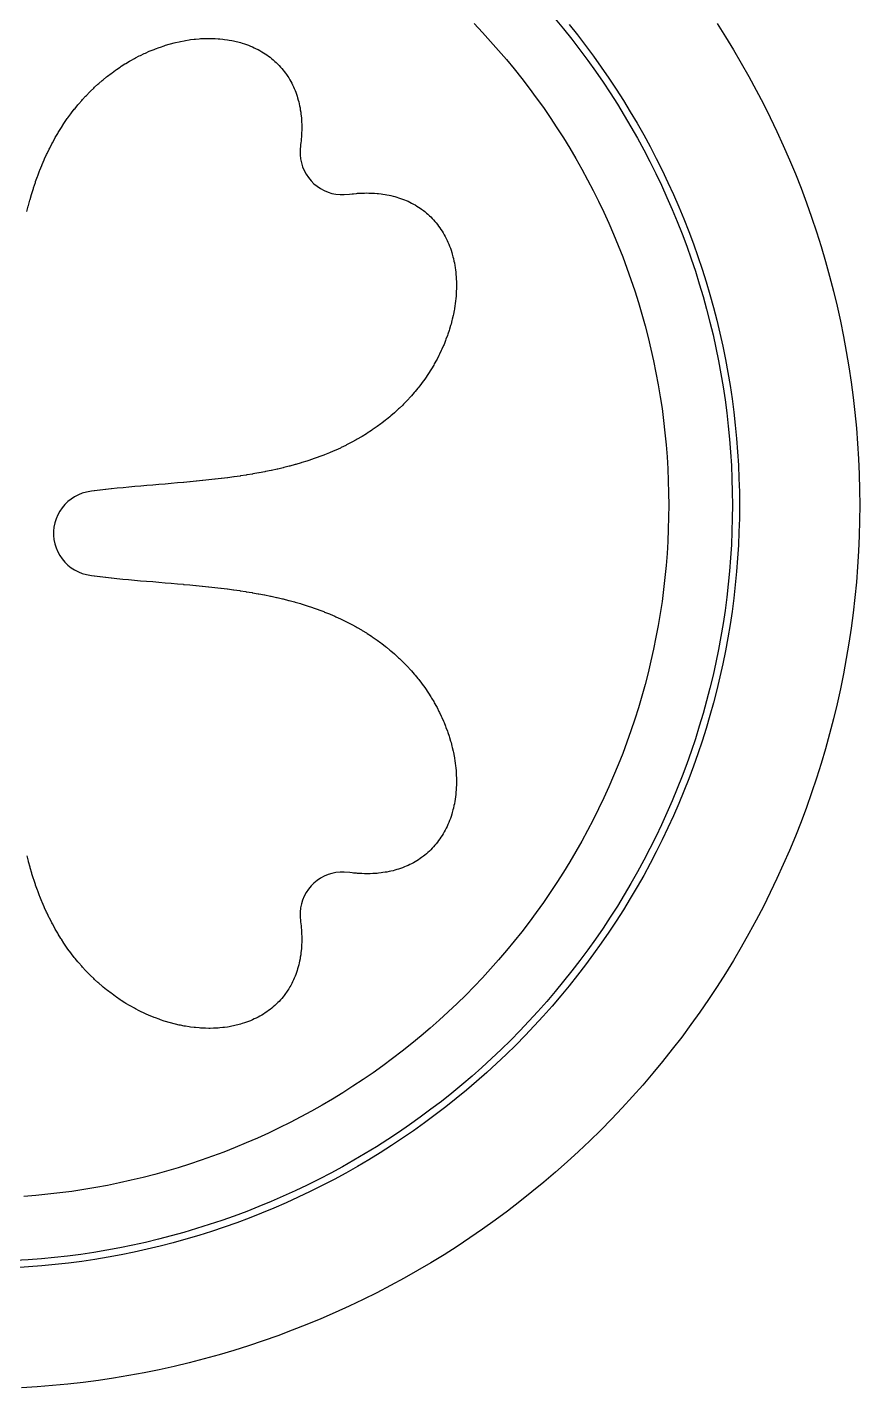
# Model space of a CAD drawing. Header units: metres. Extents: x 10 to 1210, y 10 to 2755.
# Drawn here: x 1040.3 to 1158, y 2458.2 to 2650.6 of the extents above; entities that cross this region are included whole.
import ezdxf

# ---------------------------------------------------------------- set-up
doc = ezdxf.new("R2010")
doc.units = ezdxf.units.M
for name, color, linetype in [('ACIKLIK', 5, 'Continuous'), ('CAM_SABLON', 4, 'Continuous'), ('DIS_KENAR_V91_Z3', 1, 'Continuous'), ('LAMBA_T4_Z4', 3, 'Continuous')]:
    doc.layers.add(name, color=color, linetype=linetype)

msp = doc.modelspace()

# ---------------------------------------------------------------- linework, layer by layer
at = {"layer": 'ACIKLIK'}
msp.add_lwpolyline([(1103.49, 2651.08), (1104.67, 2649.84), (1105.83, 2648.57), (1106.96, 2647.29), (1108.07, 2645.99), (1109.16, 2644.67), (1110.22, 2643.33), (1111.27, 2641.98), (1112.28, 2640.6), (1113.28, 2639.21), (1114.24, 2637.8), (1115.19, 2636.37), (1116.11, 2634.93), (1117, 2633.47), (1117.87, 2632), (1118.71, 2630.51), (1119.53, 2629.01), (1120.32, 2627.49), (1121.08, 2625.96), (1121.82, 2624.42), (1122.53, 2622.86), (1123.21, 2621.29), (1123.86, 2619.71), (1124.49, 2618.12), (1125.09, 2616.52), (1125.66, 2614.91), (1126.2, 2613.28), (1126.72, 2611.65), (1127.2, 2610.01), (1127.66, 2608.36), (1128.09, 2606.71), (1128.49, 2605.04), (1128.86, 2603.38), (1129.2, 2601.7), (1129.51, 2600.02), (1129.79, 2598.33), (1130.05, 2596.64), (1130.27, 2594.94), (1130.46, 2593.24), (1130.63, 2591.54), (1130.76, 2589.84), (1130.86, 2588.13), (1130.94, 2586.42), (1130.98, 2584.71), (1131, 2583), (1131, 2583), (1130.98, 2581.29), (1130.94, 2579.58), (1130.86, 2577.87), (1130.76, 2576.16), (1130.63, 2574.46), (1130.46, 2572.76), (1130.27, 2571.06), (1130.05, 2569.36), (1129.79, 2567.67), (1129.51, 2565.98), (1129.2, 2564.3), (1128.86, 2562.62), (1128.49, 2560.96), (1128.09, 2559.29), (1127.66, 2557.64), (1127.2, 2555.99), (1126.72, 2554.35), (1126.2, 2552.72), (1125.66, 2551.09), (1125.09, 2549.48), (1124.49, 2547.88), (1123.86, 2546.29), (1123.21, 2544.71), (1122.53, 2543.14), (1121.82, 2541.58), (1121.08, 2540.04), (1120.32, 2538.51), (1119.53, 2536.99), (1118.71, 2535.49), (1117.87, 2534), (1117, 2532.53), (1116.11, 2531.07), (1115.19, 2529.63), (1114.24, 2528.2), (1113.28, 2526.79), (1112.28, 2525.4), (1111.27, 2524.02), (1110.22, 2522.67), (1109.16, 2521.33), (1108.07, 2520.01), (1106.96, 2518.71), (1105.83, 2517.43), (1104.67, 2516.16), (1103.49, 2514.92), (1102.3, 2513.7), (1101.08, 2512.51), (1099.84, 2511.33), (1098.57, 2510.17), (1097.29, 2509.04), (1095.99, 2507.93), (1094.67, 2506.84), (1093.33, 2505.78), (1091.98, 2504.73), (1090.6, 2503.72), (1089.21, 2502.72), (1087.8, 2501.76), (1086.37, 2500.81), (1084.93, 2499.89), (1083.47, 2499), (1082, 2498.13), (1080.51, 2497.29), (1079.01, 2496.47), (1077.49, 2495.68), (1075.96, 2494.92), (1074.42, 2494.18), (1072.86, 2493.47), (1071.29, 2492.79), (1069.71, 2492.14), (1068.12, 2491.51), (1066.52, 2490.91), (1064.91, 2490.34), (1063.28, 2489.8), (1061.65, 2489.28), (1060.01, 2488.8), (1058.36, 2488.34), (1056.71, 2487.91), (1055.04, 2487.51), (1053.38, 2487.14), (1051.7, 2486.8), (1050.02, 2486.49), (1048.33, 2486.21), (1046.64, 2485.95), (1044.94, 2485.73), (1043.24, 2485.54), (1041.54, 2485.37), (1039.84, 2485.24)], dxfattribs=at)
at = {"layer": 'CAM_SABLON'}
msp.add_lwpolyline([(1114.97, 2651.78), (1116.15, 2650.34), (1117.32, 2648.88), (1118.45, 2647.39), (1119.56, 2645.89), (1120.65, 2644.37), (1121.71, 2642.83), (1122.74, 2641.28), (1123.74, 2639.7), (1124.72, 2638.11), (1125.66, 2636.5), (1126.58, 2634.87), (1127.47, 2633.23), (1128.34, 2631.58), (1129.17, 2629.91), (1129.97, 2628.22), (1130.75, 2626.52), (1131.49, 2624.81), (1132.21, 2623.08), (1132.89, 2621.35), (1133.55, 2619.6), (1134.17, 2617.84), (1134.76, 2616.06), (1135.32, 2614.28), (1135.85, 2612.49), (1136.35, 2610.69), (1136.82, 2608.89), (1137.26, 2607.07), (1137.66, 2605.25), (1138.03, 2603.42), (1138.37, 2601.58), (1138.68, 2599.74), (1138.96, 2597.89), (1139.2, 2596.04), (1139.41, 2594.18), (1139.59, 2592.33), (1139.74, 2590.46), (1139.85, 2588.6), (1139.93, 2586.73), (1139.98, 2584.87), (1140, 2583), (1140, 2583), (1139.98, 2581.13), (1139.93, 2579.27), (1139.85, 2577.4), (1139.74, 2575.54), (1139.59, 2573.67), (1139.41, 2571.82), (1139.2, 2569.96), (1138.96, 2568.11), (1138.68, 2566.26), (1138.37, 2564.42), (1138.03, 2562.58), (1137.66, 2560.75), (1137.26, 2558.93), (1136.82, 2557.11), (1136.35, 2555.31), (1135.85, 2553.51), (1135.32, 2551.72), (1134.76, 2549.94), (1134.17, 2548.16), (1133.55, 2546.4), (1132.89, 2544.65), (1132.21, 2542.92), (1131.49, 2541.19), (1130.75, 2539.48), (1129.97, 2537.78), (1129.17, 2536.09), (1128.34, 2534.42), (1127.47, 2532.77), (1126.58, 2531.13), (1125.66, 2529.5), (1124.72, 2527.89), (1123.74, 2526.3), (1122.74, 2524.72), (1121.71, 2523.17), (1120.65, 2521.63), (1119.56, 2520.11), (1118.45, 2518.61), (1117.32, 2517.12), (1116.15, 2515.66), (1114.97, 2514.22), (1113.75, 2512.8), (1112.52, 2511.4), (1111.25, 2510.03), (1109.97, 2508.67), (1108.66, 2507.34), (1107.33, 2506.03), (1105.97, 2504.75), (1104.6, 2503.48), (1103.2, 2502.25), (1101.78, 2501.03), (1100.34, 2499.85), (1098.88, 2498.68), (1097.39, 2497.55), (1095.89, 2496.44), (1094.37, 2495.35), (1092.83, 2494.29), (1091.28, 2493.26), (1089.7, 2492.26), (1088.11, 2491.28), (1086.5, 2490.34), (1084.87, 2489.42), (1083.23, 2488.53), (1081.58, 2487.66), (1079.91, 2486.83), (1078.22, 2486.03), (1076.52, 2485.25), (1074.81, 2484.51), (1073.08, 2483.79), (1071.35, 2483.11), (1069.6, 2482.45), (1067.84, 2481.83), (1066.06, 2481.24), (1064.28, 2480.68), (1062.49, 2480.15), (1060.69, 2479.65), (1058.89, 2479.18), (1057.07, 2478.74), (1055.25, 2478.34), (1053.42, 2477.97), (1051.58, 2477.63), (1049.74, 2477.32), (1047.89, 2477.04), (1046.04, 2476.8), (1044.18, 2476.59), (1042.33, 2476.41), (1040.46, 2476.26), (1038.6, 2476.15)], dxfattribs=at)
at = {"layer": 'DIS_KENAR_V91_Z3'}
for points in [[(1137.83, 2651.08), (1139.01, 2649.24), (1140.15, 2647.38), (1141.25, 2645.5), (1142.33, 2643.6), (1143.37, 2641.68), (1144.38, 2639.75), (1145.35, 2637.8), (1146.29, 2635.83), (1147.19, 2633.84), (1148.06, 2631.84), (1148.9, 2629.83), (1149.7, 2627.8), (1150.46, 2625.75), (1151.19, 2623.7), (1151.88, 2621.63), (1152.54, 2619.55), (1153.16, 2617.45), (1153.74, 2615.35), (1154.29, 2613.24), (1154.8, 2611.12), (1155.27, 2608.99), (1155.7, 2606.85), (1156.1, 2604.71), (1156.46, 2602.55), (1156.78, 2600.4), (1157.07, 2598.23), (1157.32, 2596.07), (1157.52, 2593.89), (1157.7, 2591.72), (1157.83, 2589.54), (1157.92, 2587.36), (1157.98, 2585.18), (1158, 2583), (1158, 2583), (1157.98, 2580.82), (1157.92, 2578.64), (1157.83, 2576.46), (1157.7, 2574.28), (1157.52, 2572.11), (1157.32, 2569.93), (1157.07, 2567.77), (1156.78, 2565.6), (1156.46, 2563.45), (1156.1, 2561.29), (1155.7, 2559.15), (1155.27, 2557.01), (1154.8, 2554.88), (1154.29, 2552.76), (1153.74, 2550.65), (1153.16, 2548.55), (1152.54, 2546.45), (1151.88, 2544.37), (1151.19, 2542.3), (1150.46, 2540.25), (1149.7, 2538.2), (1148.9, 2536.17), (1148.06, 2534.16), (1147.19, 2532.16), (1146.29, 2530.17), (1145.35, 2528.2), (1144.38, 2526.25), (1143.37, 2524.32), (1142.33, 2522.4), (1141.25, 2520.5), (1140.15, 2518.62), (1139.01, 2516.76), (1137.83, 2514.92), (1136.63, 2513.1), (1135.39, 2511.3), (1134.13, 2509.53), (1132.83, 2507.77), (1131.5, 2506.04), (1130.14, 2504.33), (1128.76, 2502.65), (1127.34, 2500.99), (1125.89, 2499.36), (1124.42, 2497.75), (1122.92, 2496.17), (1121.39, 2494.61), (1119.83, 2493.08), (1118.25, 2491.58), (1116.64, 2490.11), (1115.01, 2488.66), (1113.35, 2487.24), (1111.67, 2485.86), (1109.96, 2484.5), (1108.23, 2483.17), (1106.47, 2481.87), (1104.7, 2480.61), (1102.9, 2479.37), (1101.08, 2478.17), (1099.24, 2476.99), (1097.38, 2475.85), (1095.5, 2474.75), (1093.6, 2473.67), (1091.68, 2472.63), (1089.75, 2471.62), (1087.8, 2470.65), (1085.83, 2469.71), (1083.84, 2468.81), (1081.84, 2467.94), (1079.83, 2467.1), (1077.8, 2466.3), (1075.75, 2465.54), (1073.7, 2464.81), (1071.63, 2464.12), (1069.55, 2463.46), (1067.45, 2462.84), (1065.35, 2462.26), (1063.24, 2461.71), (1061.12, 2461.2), (1058.99, 2460.73), (1056.85, 2460.3), (1054.71, 2459.9), (1052.55, 2459.54), (1050.4, 2459.22), (1048.23, 2458.93), (1046.07, 2458.68), (1043.89, 2458.48), (1041.72, 2458.3), (1039.54, 2458.17)], [(1040.28, 2624.51), (1040.47, 2625.27), (1040.5, 2625.36), (1040.7, 2626.11), (1040.73, 2626.21), (1040.94, 2626.94), (1040.97, 2627.05), (1041.2, 2627.77), (1041.23, 2627.88), (1041.48, 2628.63), (1041.52, 2628.75), (1041.77, 2629.45), (1041.81, 2629.56), (1042.07, 2630.25), (1042.12, 2630.37), (1042.39, 2631.04), (1042.44, 2631.16), (1042.72, 2631.82), (1042.78, 2631.95), (1043.07, 2632.59), (1043.13, 2632.72), (1043.44, 2633.35), (1043.51, 2633.48), (1043.83, 2634.1), (1043.9, 2634.23), (1044.23, 2634.84), (1044.3, 2634.97), (1044.64, 2635.56), (1044.72, 2635.69), (1045.08, 2636.27), (1045.16, 2636.4), (1045.53, 2636.97), (1045.62, 2637.1), (1046, 2637.65), (1046.09, 2637.78), (1046.48, 2638.31), (1046.58, 2638.45), (1046.99, 2638.97), (1047.09, 2639.1), (1047.5, 2639.6), (1047.61, 2639.73), (1048.04, 2640.22), (1048.15, 2640.35), (1048.59, 2640.82), (1048.7, 2640.94), (1049.15, 2641.4), (1049.27, 2641.53), (1049.73, 2641.97), (1049.85, 2642.09), (1050.32, 2642.52), (1050.45, 2642.63), (1050.93, 2643.04), (1051.06, 2643.16), (1051.54, 2643.55), (1051.68, 2643.66), (1052.18, 2644.04), (1052.32, 2644.14), (1052.82, 2644.51), (1052.96, 2644.61), (1053.47, 2644.95), (1053.62, 2645.05), (1054.13, 2645.38), (1054.29, 2645.47), (1054.8, 2645.78), (1054.96, 2645.87), (1055.48, 2646.16), (1055.64, 2646.25), (1056.17, 2646.52), (1056.34, 2646.6), (1056.87, 2646.85), (1057.03, 2646.93), (1057.56, 2647.17), (1057.73, 2647.24), (1058.27, 2647.45), (1058.44, 2647.52), (1058.97, 2647.72), (1059.15, 2647.78), (1059.68, 2647.96), (1059.87, 2648.02), (1060.39, 2648.17), (1060.58, 2648.23), (1061.1, 2648.36), (1061.29, 2648.41), (1061.81, 2648.53), (1062.01, 2648.57), (1062.52, 2648.67), (1062.72, 2648.71), (1063.22, 2648.79), (1063.43, 2648.82), (1063.92, 2648.88), (1064.13, 2648.9), (1064.62, 2648.94), (1064.83, 2648.96), (1065.31, 2648.98), (1065.53, 2648.99), (1065.99, 2649), (1066.21, 2649), (1066.66, 2648.99), (1066.89, 2648.98), (1067.32, 2648.95), (1067.56, 2648.93), (1067.98, 2648.89), (1068.22, 2648.86), (1068.62, 2648.81), (1068.86, 2648.77), (1069.25, 2648.7), (1069.49, 2648.65), (1069.86, 2648.57), (1070.11, 2648.5), (1070.46, 2648.41), (1070.72, 2648.33), (1071.05, 2648.23), (1071.31, 2648.14), (1071.62, 2648.02), (1071.88, 2647.92), (1072.17, 2647.79), (1072.43, 2647.67), (1072.71, 2647.54), (1072.97, 2647.41), (1073.23, 2647.27), (1073.48, 2647.12), (1073.73, 2646.97), (1073.98, 2646.81), (1074.21, 2646.65), (1074.45, 2646.48), (1074.67, 2646.32), (1074.91, 2646.13), (1075.11, 2645.96), (1075.34, 2645.75), (1075.53, 2645.58), (1075.75, 2645.36), (1075.92, 2645.18), (1076.13, 2644.95), (1076.3, 2644.76), (1076.5, 2644.52), (1076.65, 2644.33), (1076.84, 2644.08), (1076.98, 2643.87), (1077.15, 2643.62), (1077.29, 2643.4), (1077.44, 2643.15), (1077.57, 2642.92), (1077.71, 2642.66), (1077.83, 2642.42), (1077.96, 2642.15), (1078.07, 2641.9), (1078.18, 2641.64), (1078.28, 2641.37), (1078.37, 2641.11), (1078.47, 2640.83), (1078.55, 2640.58), (1078.63, 2640.28), (1078.7, 2640.03), (1078.77, 2639.72), (1078.83, 2639.48), (1078.89, 2639.16), (1078.93, 2638.91), (1078.98, 2638.58), (1079.01, 2638.34), (1079.05, 2638), (1079.08, 2637.77), (1079.1, 2637.41), (1079.11, 2637.19), (1079.13, 2636.82), (1079.13, 2636.61), (1079.14, 2636.22), (1079.13, 2636.02), (1079.12, 2635.63), (1079.11, 2635.43), (1079.09, 2635.03), (1079.07, 2634.85), (1079.03, 2634.44), (1079.01, 2634.26), (1078.97, 2633.94), (1078.9, 2633.13), (1078.9, 2632.55), (1078.96, 2631.97), (1079.08, 2631.4), (1079.25, 2630.85), (1079.48, 2630.31), (1079.75, 2629.79), (1080.08, 2629.31), (1080.45, 2628.86), (1080.86, 2628.45), (1081.31, 2628.08), (1081.79, 2627.75), (1082.31, 2627.48), (1082.85, 2627.25), (1083.4, 2627.08), (1083.97, 2626.96), (1084.55, 2626.9), (1085.14, 2626.9), (1085.89, 2626.97), (1086.26, 2627.01), (1086.44, 2627.03), (1086.85, 2627.07), (1087.03, 2627.09), (1087.43, 2627.11), (1087.63, 2627.12), (1088.02, 2627.13), (1088.22, 2627.14), (1088.61, 2627.13), (1088.82, 2627.13), (1089.19, 2627.11), (1089.41, 2627.1), (1089.77, 2627.08), (1090, 2627.05), (1090.34, 2627.01), (1090.58, 2626.98), (1090.91, 2626.93), (1091.16, 2626.89), (1091.48, 2626.83), (1091.72, 2626.77), (1092.03, 2626.7), (1092.28, 2626.63), (1092.58, 2626.55), (1092.83, 2626.47), (1093.11, 2626.37), (1093.37, 2626.28), (1093.64, 2626.18), (1093.9, 2626.07), (1094.15, 2625.96), (1094.42, 2625.83), (1094.66, 2625.71), (1094.92, 2625.57), (1095.15, 2625.44), (1095.4, 2625.29), (1095.62, 2625.15), (1095.87, 2624.98), (1096.08, 2624.84), (1096.33, 2624.65), (1096.52, 2624.5), (1096.76, 2624.3), (1096.95, 2624.13), (1097.18, 2623.92), (1097.36, 2623.75), (1097.58, 2623.53), (1097.75, 2623.34), (1097.96, 2623.11), (1098.13, 2622.91), (1098.32, 2622.67), (1098.48, 2622.45), (1098.65, 2622.21), (1098.81, 2621.98), (1098.97, 2621.73), (1099.12, 2621.48), (1099.27, 2621.23), (1099.41, 2620.97), (1099.54, 2620.71), (1099.67, 2620.43), (1099.79, 2620.17), (1099.92, 2619.88), (1100.02, 2619.62), (1100.14, 2619.31), (1100.23, 2619.05), (1100.33, 2618.72), (1100.41, 2618.46), (1100.5, 2618.11), (1100.57, 2617.86), (1100.65, 2617.49), (1100.7, 2617.25), (1100.77, 2616.86), (1100.81, 2616.62), (1100.86, 2616.22), (1100.89, 2615.98), (1100.93, 2615.56), (1100.95, 2615.32), (1100.98, 2614.89), (1100.99, 2614.66), (1101, 2614.21), (1101, 2613.99), (1100.99, 2613.53), (1100.98, 2613.31), (1100.96, 2612.83), (1100.94, 2612.62), (1100.9, 2612.13), (1100.88, 2611.92), (1100.82, 2611.43), (1100.79, 2611.22), (1100.71, 2610.72), (1100.67, 2610.52), (1100.57, 2610.01), (1100.53, 2609.81), (1100.41, 2609.29), (1100.36, 2609.1), (1100.23, 2608.58), (1100.17, 2608.39), (1100.02, 2607.87), (1099.96, 2607.68), (1099.78, 2607.15), (1099.72, 2606.97), (1099.52, 2606.44), (1099.45, 2606.27), (1099.24, 2605.73), (1099.17, 2605.56), (1098.93, 2605.03), (1098.85, 2604.87), (1098.6, 2604.34), (1098.52, 2604.17), (1098.25, 2603.64), (1098.16, 2603.48), (1097.87, 2602.96), (1097.78, 2602.8), (1097.47, 2602.29), (1097.38, 2602.13), (1097.05, 2601.62), (1096.95, 2601.47), (1096.61, 2600.96), (1096.51, 2600.82), (1096.14, 2600.32), (1096.04, 2600.18), (1095.66, 2599.68), (1095.55, 2599.54), (1095.16, 2599.06), (1095.04, 2598.93), (1094.63, 2598.45), (1094.52, 2598.32), (1094.09, 2597.85), (1093.97, 2597.73), (1093.53, 2597.27), (1093.4, 2597.15), (1092.94, 2596.7), (1092.82, 2596.59), (1092.35, 2596.15), (1092.22, 2596.04), (1091.73, 2595.61), (1091.6, 2595.5), (1091.1, 2595.09), (1090.97, 2594.99), (1090.45, 2594.58), (1090.31, 2594.48), (1089.78, 2594.09), (1089.65, 2594), (1089.1, 2593.62), (1088.97, 2593.53), (1088.4, 2593.16), (1088.27, 2593.08), (1087.69, 2592.72), (1087.56, 2592.64), (1086.97, 2592.3), (1086.84, 2592.23), (1086.23, 2591.9), (1086.1, 2591.83), (1085.48, 2591.51), (1085.35, 2591.44), (1084.72, 2591.13), (1084.59, 2591.07), (1083.95, 2590.78), (1083.82, 2590.72), (1083.16, 2590.44), (1083.04, 2590.39), (1082.37, 2590.12), (1082.25, 2590.07), (1081.56, 2589.81), (1081.45, 2589.77), (1080.75, 2589.52), (1080.64, 2589.48), (1079.97, 2589.26), (1079.87, 2589.23), (1079.14, 2589), (1079.03, 2588.97), (1078.3, 2588.76), (1078.2, 2588.73), (1077.45, 2588.52), (1077.35, 2588.5), (1076.6, 2588.31), (1076.5, 2588.28), (1075.74, 2588.1), (1075.65, 2588.08), (1074.87, 2587.91), (1074.79, 2587.89), (1074, 2587.73), (1073.92, 2587.71), (1073.12, 2587.56), (1073.05, 2587.55), (1072.24, 2587.4), (1072.17, 2587.39), (1071.36, 2587.26), (1071.29, 2587.25), (1070.47, 2587.12), (1070.41, 2587.11), (1069.58, 2586.99), (1069.53, 2586.98), (1068.69, 2586.87), (1068.64, 2586.86), (1067.8, 2586.76), (1067.76, 2586.75), (1066.91, 2586.65), (1066.87, 2586.65), (1066.02, 2586.55), (1065.98, 2586.55), (1065.13, 2586.46), (1065.09, 2586.46), (1064.24, 2586.37), (1064.21, 2586.37), (1063.35, 2586.29), (1063.32, 2586.29), (1062.46, 2586.21), (1062.44, 2586.21), (1061.57, 2586.13), (1061.56, 2586.13), (1060.69, 2586.05), (1060.68, 2586.05), (1059.82, 2585.98), (1058.94, 2585.91), (1058.08, 2585.83), (1057.23, 2585.76), (1056.38, 2585.69), (1055.54, 2585.62), (1054.7, 2585.54), (1053.87, 2585.46), (1053.05, 2585.38), (1052.23, 2585.3), (1052.19, 2585.29), (1051.43, 2585.21), (1051.38, 2585.2), (1050.64, 2585.12), (1050.58, 2585.11), (1049.85, 2585.02), (1049.79, 2585.02), (1049.43, 2584.97), (1048.69, 2584.84), (1048.12, 2584.68), (1047.56, 2584.46), (1047.03, 2584.18), (1046.53, 2583.86), (1046.07, 2583.49), (1045.64, 2583.07), (1045.26, 2582.61), (1044.92, 2582.12), (1044.64, 2581.6), (1044.41, 2581.05), (1044.23, 2580.48), (1044.11, 2579.89), (1044.05, 2579.3), (1044.05, 2578.7), (1044.11, 2578.11), (1044.23, 2577.52), (1044.41, 2576.95), (1044.64, 2576.4), (1044.92, 2575.88), (1045.26, 2575.39), (1045.64, 2574.93), (1046.07, 2574.51), (1046.53, 2574.14), (1047.03, 2573.82), (1047.56, 2573.54), (1048.12, 2573.32), (1048.69, 2573.16), (1049.43, 2573.03), (1049.79, 2572.98), (1049.85, 2572.98), (1050.58, 2572.89), (1050.64, 2572.88), (1051.38, 2572.8), (1051.43, 2572.79), (1052.19, 2572.71), (1052.23, 2572.7), (1053, 2572.62), (1053.83, 2572.54), (1054.66, 2572.46), (1055.5, 2572.39), (1056.35, 2572.31), (1057.21, 2572.24), (1058.07, 2572.17), (1058.94, 2572.09), (1059.81, 2572.02), (1060.68, 2571.95), (1060.68, 2571.95), (1061.55, 2571.87), (1061.56, 2571.87), (1062.42, 2571.8), (1062.44, 2571.79), (1063.3, 2571.72), (1063.32, 2571.71), (1064.18, 2571.63), (1064.21, 2571.63), (1065.06, 2571.55), (1065.1, 2571.54), (1065.95, 2571.45), (1065.98, 2571.45), (1066.83, 2571.36), (1066.87, 2571.35), (1067.71, 2571.25), (1067.76, 2571.25), (1068.6, 2571.14), (1068.65, 2571.14), (1069.48, 2571.02), (1069.53, 2571.02), (1070.36, 2570.9), (1070.42, 2570.89), (1071.23, 2570.76), (1071.3, 2570.75), (1072.11, 2570.62), (1072.18, 2570.61), (1072.98, 2570.47), (1073.05, 2570.45), (1073.85, 2570.3), (1073.93, 2570.29), (1074.71, 2570.13), (1074.79, 2570.11), (1075.57, 2569.94), (1075.66, 2569.92), (1076.42, 2569.74), (1076.51, 2569.72), (1077.27, 2569.53), (1077.36, 2569.5), (1078.11, 2569.3), (1078.21, 2569.27), (1078.94, 2569.06), (1079.05, 2569.03), (1079.77, 2568.8), (1079.88, 2568.77), (1080.63, 2568.52), (1080.75, 2568.48), (1081.45, 2568.23), (1081.56, 2568.19), (1082.25, 2567.93), (1082.37, 2567.88), (1083.04, 2567.61), (1083.16, 2567.56), (1083.82, 2567.28), (1083.95, 2567.22), (1084.59, 2566.93), (1084.72, 2566.87), (1085.35, 2566.56), (1085.48, 2566.49), (1086.1, 2566.17), (1086.23, 2566.1), (1086.84, 2565.77), (1086.97, 2565.7), (1087.56, 2565.36), (1087.69, 2565.28), (1088.27, 2564.92), (1088.4, 2564.84), (1088.97, 2564.47), (1089.1, 2564.38), (1089.65, 2564), (1089.78, 2563.91), (1090.31, 2563.52), (1090.45, 2563.42), (1090.97, 2563.01), (1091.1, 2562.91), (1091.6, 2562.5), (1091.73, 2562.39), (1092.22, 2561.96), (1092.35, 2561.85), (1092.82, 2561.41), (1092.94, 2561.3), (1093.4, 2560.85), (1093.53, 2560.73), (1093.97, 2560.27), (1094.09, 2560.15), (1094.52, 2559.68), (1094.63, 2559.55), (1095.04, 2559.07), (1095.16, 2558.94), (1095.55, 2558.46), (1095.66, 2558.32), (1096.04, 2557.82), (1096.14, 2557.68), (1096.51, 2557.18), (1096.61, 2557.04), (1096.95, 2556.53), (1097.05, 2556.38), (1097.38, 2555.87), (1097.47, 2555.71), (1097.78, 2555.2), (1097.87, 2555.04), (1098.16, 2554.52), (1098.25, 2554.36), (1098.52, 2553.83), (1098.6, 2553.66), (1098.85, 2553.13), (1098.93, 2552.97), (1099.17, 2552.44), (1099.24, 2552.27), (1099.45, 2551.73), (1099.52, 2551.56), (1099.72, 2551.03), (1099.78, 2550.85), (1099.96, 2550.32), (1100.02, 2550.13), (1100.17, 2549.61), (1100.23, 2549.42), (1100.36, 2548.9), (1100.41, 2548.71), (1100.53, 2548.19), (1100.57, 2547.99), (1100.67, 2547.48), (1100.71, 2547.28), (1100.79, 2546.78), (1100.82, 2546.57), (1100.88, 2546.08), (1100.9, 2545.87), (1100.94, 2545.38), (1100.96, 2545.17), (1100.98, 2544.69), (1100.99, 2544.47), (1101, 2544.01), (1101, 2543.79), (1100.99, 2543.34), (1100.98, 2543.11), (1100.95, 2542.68), (1100.93, 2542.44), (1100.89, 2542.02), (1100.86, 2541.78), (1100.81, 2541.38), (1100.77, 2541.14), (1100.7, 2540.75), (1100.65, 2540.51), (1100.57, 2540.14), (1100.5, 2539.89), (1100.41, 2539.54), (1100.33, 2539.28), (1100.23, 2538.95), (1100.14, 2538.69), (1100.02, 2538.38), (1099.92, 2538.12), (1099.79, 2537.83), (1099.67, 2537.57), (1099.54, 2537.29), (1099.41, 2537.03), (1099.27, 2536.77), (1099.12, 2536.52), (1098.97, 2536.27), (1098.81, 2536.02), (1098.65, 2535.79), (1098.48, 2535.55), (1098.32, 2535.33), (1098.13, 2535.09), (1097.96, 2534.89), (1097.75, 2534.66), (1097.58, 2534.47), (1097.36, 2534.25), (1097.18, 2534.08), (1096.95, 2533.87), (1096.76, 2533.7), (1096.52, 2533.5), (1096.33, 2533.35), (1096.08, 2533.16), (1095.87, 2533.02), (1095.62, 2532.85), (1095.4, 2532.71), (1095.15, 2532.56), (1094.92, 2532.43), (1094.66, 2532.29), (1094.42, 2532.17), (1094.15, 2532.04), (1093.9, 2531.93), (1093.64, 2531.82), (1093.37, 2531.72), (1093.11, 2531.63), (1092.83, 2531.53), (1092.58, 2531.45), (1092.28, 2531.37), (1092.03, 2531.3), (1091.72, 2531.23), (1091.48, 2531.17), (1091.16, 2531.11), (1090.91, 2531.07), (1090.58, 2531.02), (1090.34, 2530.99), (1090, 2530.95), (1089.77, 2530.92), (1089.41, 2530.9), (1089.19, 2530.89), (1088.82, 2530.87), (1088.61, 2530.87), (1088.22, 2530.86), (1088.02, 2530.87), (1087.63, 2530.88), (1087.43, 2530.89), (1087.03, 2530.91), (1086.85, 2530.93), (1086.44, 2530.97), (1086.26, 2530.99), (1085.94, 2531.03), (1085.13, 2531.1), (1084.55, 2531.1), (1083.97, 2531.04), (1083.4, 2530.92), (1082.85, 2530.75), (1082.31, 2530.52), (1081.79, 2530.25), (1081.31, 2529.92), (1080.86, 2529.55), (1080.45, 2529.14), (1080.08, 2528.69), (1079.75, 2528.21), (1079.48, 2527.69), (1079.25, 2527.15), (1079.08, 2526.6), (1078.96, 2526.03), (1078.9, 2525.45), (1078.9, 2524.86), (1078.97, 2524.11), (1079.01, 2523.74), (1079.03, 2523.56), (1079.07, 2523.15), (1079.09, 2522.97), (1079.11, 2522.57), (1079.12, 2522.37), (1079.13, 2521.98), (1079.14, 2521.78), (1079.13, 2521.39), (1079.13, 2521.18), (1079.11, 2520.81), (1079.1, 2520.59), (1079.08, 2520.23), (1079.05, 2520), (1079.01, 2519.66), (1078.98, 2519.42), (1078.93, 2519.09), (1078.89, 2518.84), (1078.83, 2518.52), (1078.77, 2518.28), (1078.7, 2517.97), (1078.63, 2517.72), (1078.55, 2517.42), (1078.47, 2517.17), (1078.37, 2516.89), (1078.28, 2516.63), (1078.18, 2516.36), (1078.07, 2516.1), (1077.96, 2515.85), (1077.83, 2515.58), (1077.71, 2515.34), (1077.57, 2515.08), (1077.44, 2514.85), (1077.29, 2514.6), (1077.15, 2514.38), (1076.98, 2514.13), (1076.84, 2513.92), (1076.65, 2513.67), (1076.5, 2513.48), (1076.3, 2513.24), (1076.13, 2513.05), (1075.92, 2512.82), (1075.75, 2512.64), (1075.53, 2512.42), (1075.34, 2512.25), (1075.11, 2512.04), (1074.91, 2511.87), (1074.67, 2511.68), (1074.45, 2511.52), (1074.21, 2511.35), (1073.98, 2511.19), (1073.73, 2511.03), (1073.48, 2510.88), (1073.23, 2510.73), (1072.97, 2510.59), (1072.71, 2510.46), (1072.43, 2510.33), (1072.17, 2510.21), (1071.88, 2510.08), (1071.62, 2509.98), (1071.31, 2509.86), (1071.05, 2509.77), (1070.72, 2509.67), (1070.46, 2509.59), (1070.11, 2509.5), (1069.86, 2509.43), (1069.49, 2509.35), (1069.25, 2509.3), (1068.86, 2509.23), (1068.62, 2509.19), (1068.22, 2509.14), (1067.98, 2509.11), (1067.56, 2509.07), (1067.32, 2509.05), (1066.89, 2509.02), (1066.66, 2509.01), (1066.21, 2509), (1065.99, 2509), (1065.53, 2509.01), (1065.31, 2509.02), (1064.83, 2509.04), (1064.62, 2509.06), (1064.13, 2509.1), (1063.92, 2509.12), (1063.43, 2509.18), (1063.22, 2509.21), (1062.72, 2509.29), (1062.52, 2509.33), (1062.01, 2509.43), (1061.81, 2509.47), (1061.29, 2509.59), (1061.1, 2509.64), (1060.58, 2509.77), (1060.39, 2509.83), (1059.87, 2509.98), (1059.68, 2510.04), (1059.15, 2510.22), (1058.97, 2510.28), (1058.44, 2510.48), (1058.27, 2510.55), (1057.73, 2510.76), (1057.56, 2510.83), (1057.03, 2511.07), (1056.87, 2511.15), (1056.34, 2511.4), (1056.17, 2511.48), (1055.64, 2511.75), (1055.48, 2511.84), (1054.96, 2512.13), (1054.8, 2512.22), (1054.29, 2512.53), (1054.13, 2512.62), (1053.62, 2512.95), (1053.47, 2513.05), (1052.96, 2513.39), (1052.82, 2513.49), (1052.32, 2513.86), (1052.18, 2513.96), (1051.68, 2514.34), (1051.54, 2514.45), (1051.06, 2514.84), (1050.93, 2514.96), (1050.45, 2515.37), (1050.32, 2515.48), (1049.85, 2515.91), (1049.73, 2516.03), (1049.27, 2516.47), (1049.15, 2516.6), (1048.7, 2517.06), (1048.59, 2517.18), (1048.15, 2517.65), (1048.04, 2517.78), (1047.61, 2518.27), (1047.5, 2518.4), (1047.09, 2518.9), (1046.99, 2519.03), (1046.58, 2519.55), (1046.48, 2519.69), (1046.09, 2520.22), (1046, 2520.35), (1045.62, 2520.9), (1045.53, 2521.03), (1045.16, 2521.6), (1045.08, 2521.73), (1044.72, 2522.31), (1044.64, 2522.44), (1044.3, 2523.03), (1044.23, 2523.16), (1043.9, 2523.77), (1043.83, 2523.9), (1043.51, 2524.52), (1043.44, 2524.65), (1043.13, 2525.28), (1043.07, 2525.41), (1042.78, 2526.05), (1042.72, 2526.18), (1042.44, 2526.84), (1042.39, 2526.96), (1042.12, 2527.63), (1042.07, 2527.75), (1041.81, 2528.44), (1041.77, 2528.55), (1041.52, 2529.25), (1041.48, 2529.36), (1041.26, 2530.03), (1041.23, 2530.13), (1041, 2530.86), (1040.97, 2530.97), (1040.76, 2531.7), (1040.73, 2531.8), (1040.52, 2532.55), (1040.5, 2532.65), (1040.31, 2533.4)]]:
    msp.add_lwpolyline(points, dxfattribs=at)
at = {"layer": 'LAMBA_T4_Z4'}
msp.add_lwpolyline([(1116.93, 2650.97), (1118.1, 2649.49), (1119.25, 2648), (1120.37, 2646.48), (1121.47, 2644.95), (1122.54, 2643.39), (1123.58, 2641.82), (1124.59, 2640.23), (1125.57, 2638.62), (1126.53, 2637), (1127.46, 2635.36), (1128.36, 2633.7), (1129.23, 2632.03), (1130.07, 2630.34), (1130.88, 2628.64), (1131.66, 2626.93), (1132.41, 2625.2), (1133.14, 2623.46), (1133.83, 2621.7), (1134.49, 2619.94), (1135.12, 2618.16), (1135.71, 2616.37), (1136.28, 2614.58), (1136.82, 2612.77), (1137.32, 2610.95), (1137.79, 2609.13), (1138.23, 2607.29), (1138.64, 2605.45), (1139.02, 2603.61), (1139.36, 2601.75), (1139.67, 2599.89), (1139.95, 2598.03), (1140.19, 2596.16), (1140.41, 2594.29), (1140.59, 2592.41), (1140.74, 2590.53), (1140.85, 2588.65), (1140.93, 2586.77), (1140.98, 2584.88), (1141, 2583), (1141, 2583), (1140.98, 2581.12), (1140.93, 2579.23), (1140.85, 2577.35), (1140.74, 2575.47), (1140.59, 2573.59), (1140.41, 2571.71), (1140.19, 2569.84), (1139.95, 2567.97), (1139.67, 2566.11), (1139.36, 2564.25), (1139.02, 2562.39), (1138.64, 2560.55), (1138.23, 2558.71), (1137.79, 2556.87), (1137.32, 2555.05), (1136.82, 2553.23), (1136.28, 2551.42), (1135.71, 2549.63), (1135.12, 2547.84), (1134.49, 2546.06), (1133.83, 2544.3), (1133.14, 2542.54), (1132.41, 2540.8), (1131.66, 2539.07), (1130.88, 2537.36), (1130.07, 2535.66), (1129.23, 2533.97), (1128.36, 2532.3), (1127.46, 2530.64), (1126.53, 2529), (1125.57, 2527.38), (1124.59, 2525.77), (1123.58, 2524.18), (1122.54, 2522.61), (1121.47, 2521.05), (1120.37, 2519.52), (1119.25, 2518), (1118.1, 2516.51), (1116.93, 2515.03), (1115.73, 2513.58), (1114.51, 2512.15), (1113.26, 2510.73), (1111.99, 2509.34), (1110.69, 2507.98), (1109.37, 2506.63), (1108.02, 2505.31), (1106.66, 2504.01), (1105.27, 2502.74), (1103.85, 2501.49), (1102.42, 2500.27), (1100.97, 2499.07), (1099.49, 2497.9), (1098, 2496.75), (1096.48, 2495.63), (1094.95, 2494.53), (1093.39, 2493.46), (1091.82, 2492.42), (1090.23, 2491.41), (1088.62, 2490.43), (1087, 2489.47), (1085.36, 2488.54), (1083.7, 2487.64), (1082.03, 2486.77), (1080.34, 2485.93), (1078.64, 2485.12), (1076.93, 2484.34), (1075.2, 2483.59), (1073.46, 2482.86), (1071.7, 2482.17), (1069.94, 2481.51), (1068.16, 2480.88), (1066.37, 2480.29), (1064.58, 2479.72), (1062.77, 2479.18), (1060.95, 2478.68), (1059.13, 2478.21), (1057.29, 2477.77), (1055.45, 2477.36), (1053.61, 2476.98), (1051.75, 2476.64), (1049.89, 2476.33), (1048.03, 2476.05), (1046.16, 2475.81), (1044.29, 2475.59), (1042.41, 2475.41), (1040.53, 2475.26), (1038.65, 2475.15)], dxfattribs=at)

doc.saveas('drawing.dxf')
